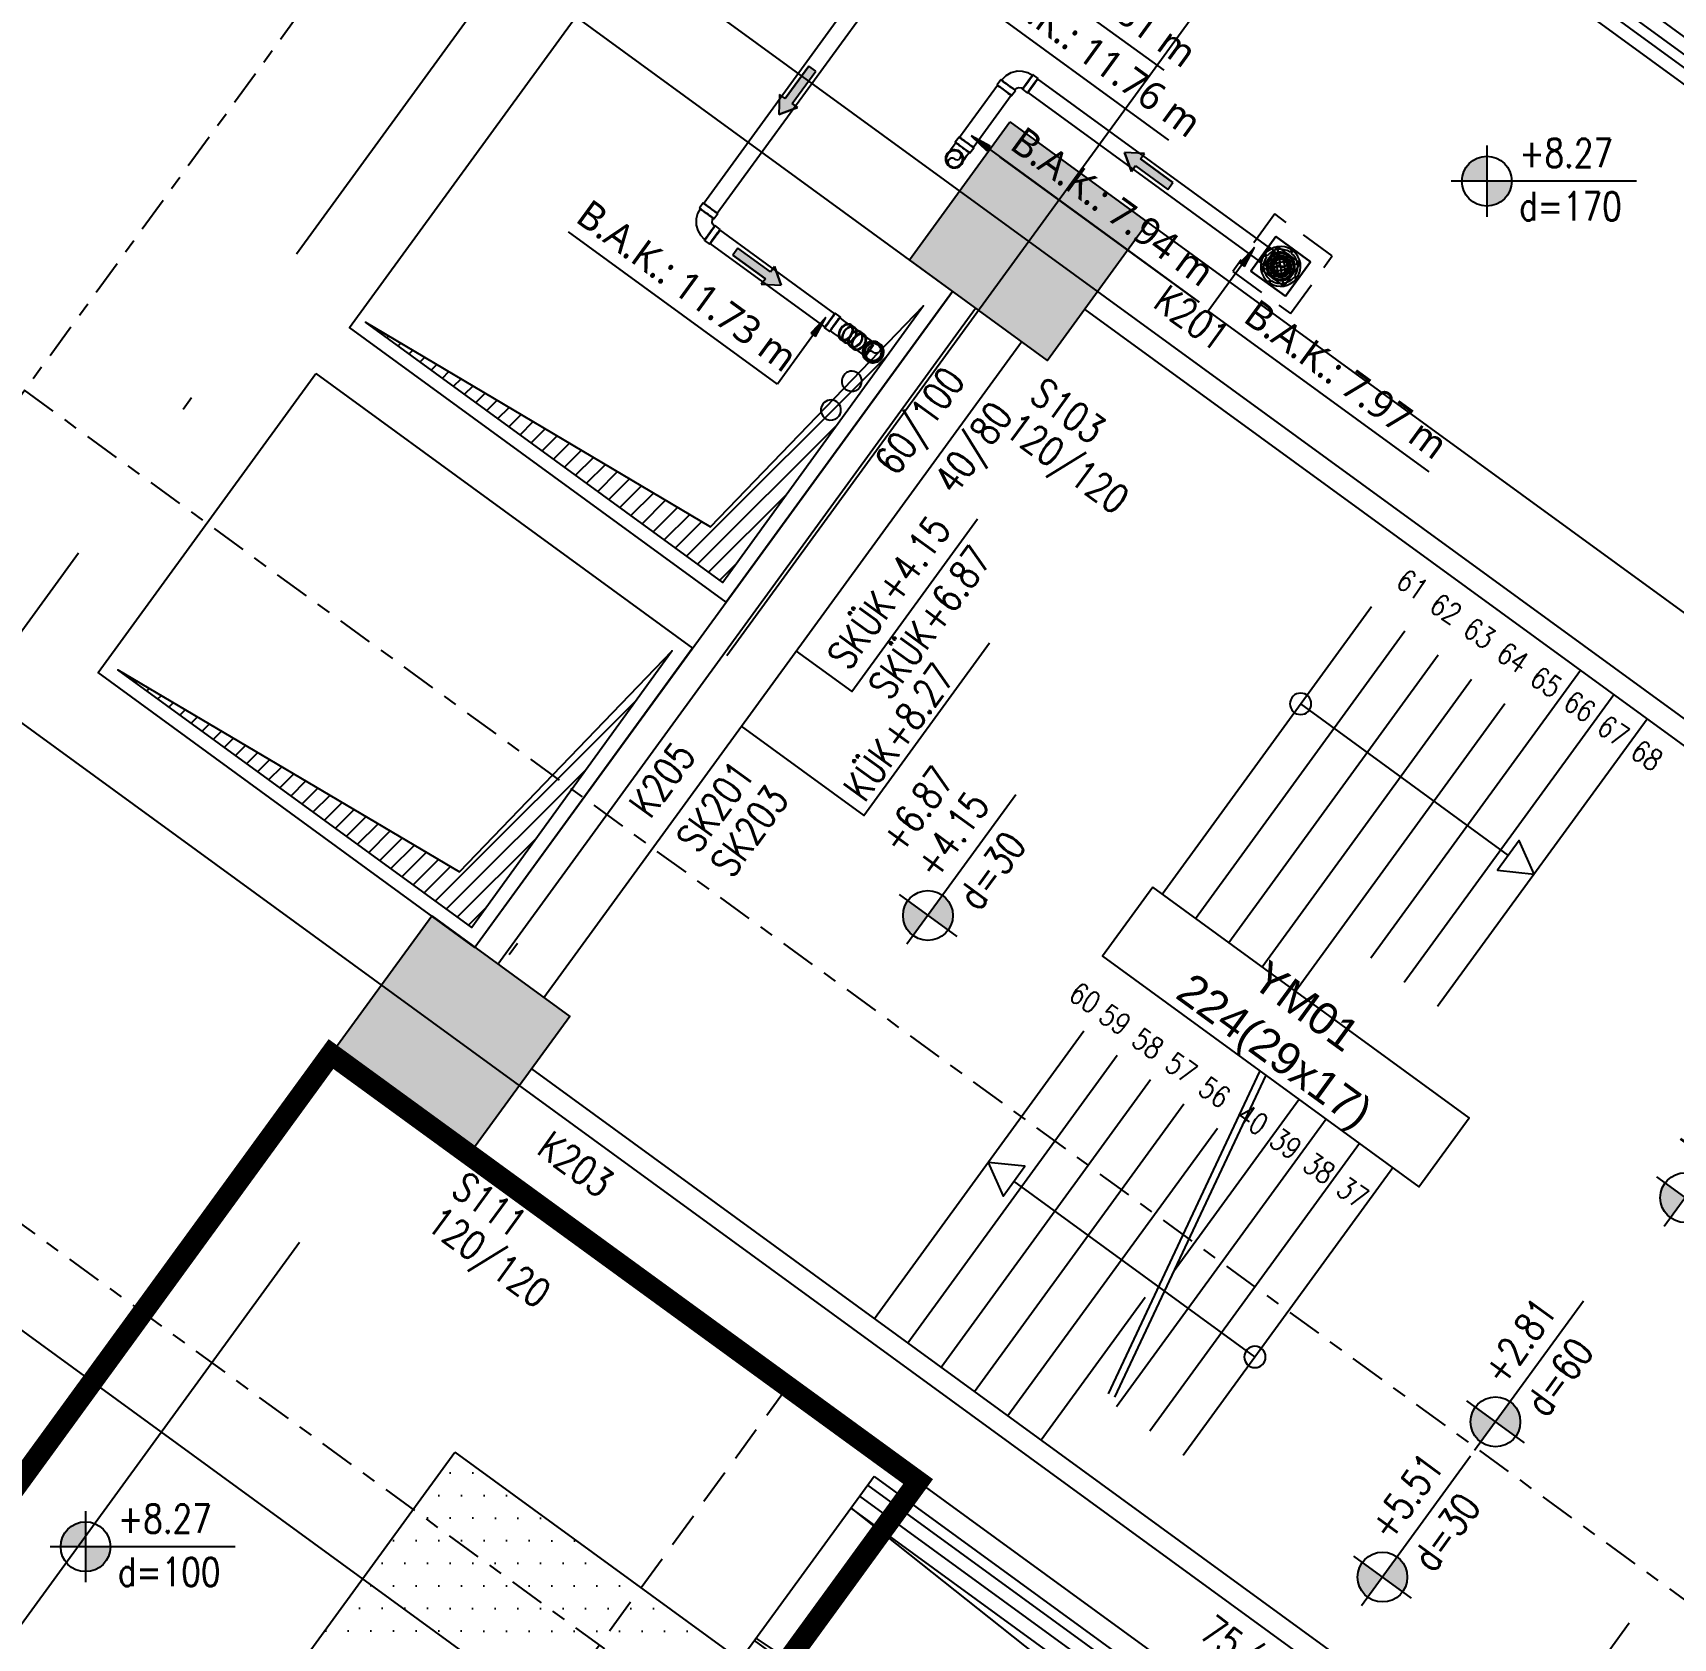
# Model space of a CAD drawing. Header units: millimetres. Extents: x 400382 to 401267, y 4543945 to 4544126.
# Drawn here: x 400719.64 to 400731.16, y 4544042.07 to 4544053.35 of the extents above; entities that cross this region are included whole.
import ezdxf
from ezdxf.enums import TextEntityAlignment as Align

# ---------------------------------------------------------------- set-up
doc = ezdxf.new("R2010")
doc.units = ezdxf.units.MM
for name, pattern in [('AKS', [3, 2.5, -0.25, 0, -0.25]), ('CENTER', [2, 1.25, -0.25, 0.25, -0.25]), ('CIZGI', [0.4, 0.25, -0.15]), ('CONTINU', [0]), ('DASHDOT2', [0.5, 0.25, -0.125, 0, -0.125]), ('HIDDEN', [0.375, 0.25, -0.125]), ('HIDDEN2', [4.7625, 3.175, -1.5875])]:
    doc.linetypes.add(name, pattern=pattern)
for name, color, linetype in [('aks prota', 2, 'AKS'), ('boşluk prota', 2, 'Continuous'), ('boşluk taraması prota', 252, 'Continuous'), ('kiriş boyutu prota', 6, 'Continuous'), ('kiriş prota', 6, 'Continuous'), ('kolon prota', 1, 'Continuous'), ('kolon tarama prota', 252, 'Continuous'), ('lkolon prota', 4, 'Continuous'), ('merdiven prota', 2, 'Continuous'), ('metraj prota', 2, 'Continuous'), ('not prota', 2, 'Continuous'), ('PRT-AL-TUNEL_EKSENI', 14, 'DASHDOT2'), ('PRT-MI-a_fit_drainage', 10, 'Continuous'), ('PRT-MI-ad_dim', 8, 'Continuous'), ('prt-s-taxis', 7, 'Continuous'), ('skesit prota', 7, 'Continuous'), ('st-s_level (kot)', 6, 'Continuous'), ('st-s_levelmark (kot işareti)', 4, 'Continuous'), ('st_s_not çizgisi', 4, 'CIZGI'), ('st_s_ölçü', 4, 'Continuous'), ('temel prota', 6, 'Continuous'), ('tkolon prota', 6, 'Continuous'), ('tnot prota', 4, 'Continuous')]:
    doc.layers.add(name, color=color, linetype=linetype)
doc.styles.add('OLCU', font='romanstw.shx')
doc.styles.add('PRT-MI-a_Arial', font='Arial.ttf', dxfattribs={"height": 30})
doc.styles.add('Segoe UI Light_1', font='', dxfattribs={"height": 200})
doc.styles.add('TKIRIS', font='romanstw.shx')
doc.styles.add('tkolon', font='romanstw.shx')
doc.styles.add('TNOT', font='romanstw.shx', dxfattribs={"width": 0.8, "height": 250})
doc.styles.get('Segoe UI Light_1').set_extended_font_data('Segoe UI Light')

# ---------------------------------------------------------------- blocks, each defined once
blk = doc.blocks.new('yürüyen mer 4')
at = {"color": 253}
blk.add_line((53984.2, 3429.1), (53984.2, 3599.1), dxfattribs=at)
blk.add_lwpolyline([(52756.3, 3429.1), (52756.3, 3599.1)], dxfattribs=at)
at = {"layer": 'st_s_ölçü', "color": 252, "ltscale": 0.1}
for points in [[(52756.3, 3599.1), (53984.2, 3599.1)], [(52756.3, 3591.6), (53984.2, 3591.6)], [(53984.2, 3581.8), (52756.3, 3581.8)], [(52756.3, 3571.6), (53984.2, 3571.6)], [(52756.3, 3529.1), (53984.2, 3569.8)], [(53984.2, 3453.6), (52756.3, 3499.1)], [(52756.3, 3456.6), (53984.2, 3456.6)], [(53984.2, 3446.3), (52756.3, 3446.3)], [(52756.3, 3436.6), (53984.2, 3436.6)], [(53984.2, 3429.1), (52756.3, 3429.1)]]:
    blk.add_lwpolyline(points, dxfattribs=at)
blk = doc.blocks.new('A$C48E027B0')
at = {"color": 253}
blk.add_line((-2321.8, 33.7), (-2321.8, -136.3), dxfattribs=at)
blk.add_lwpolyline([(-1299.4, 33.7), (-1299.4, -136.3)], dxfattribs=at)
at = {"layer": 'st_s_ölçü', "color": 252, "ltscale": 0.1}
for points in [[(-2321.8, 33.7), (-1299.4, 33.7)], [(-1299.4, 26.2), (-2321.8, 26.2)], [(-2321.8, 16.4), (-1299.4, 16.4)], [(-1299.4, 6.2), (-2321.8, 6.2)], [(-2321.8, 6.2), (-1299.4, -36.3)], [(-1299.4, -66.3), (-2321.8, -107)], [(-1299.4, -108.8), (-2321.8, -108.8)], [(-2321.8, -119.1), (-1299.4, -119.1)], [(-1299.4, -128.8), (-2321.8, -128.8)], [(-1299.4, -136.3), (-2321.8, -136.3)]]:
    blk.add_lwpolyline(points, dxfattribs=at)
blk = doc.blocks.new('PLAN_KOT')
at = {"layer": 'st-s_levelmark (kot işareti)'}
h = blk.add_hatch(color=256, dxfattribs=at)
h.paths.add_polyline_path([(0, 17.5, 0.414214), (-17.5, 0), (0, 0)])
h.paths.add_polyline_path([(17.5, 0), (0, 0), (0, -17.5, 0.414214)])
for p, q in [((0, 25), (0, -25)), ((105, 0), (-25, 0))]:
    blk.add_line(p, q, dxfattribs=at)
blk.add_circle((0, 0), 17.5, dxfattribs=at)
at = {"layer": 'st-s_level (kot)', "color": 6, "style": 'OLCU', "width": 0.8}
for tag, p in [('KOT', (22.7, 9.8)), ('DÖŞEME_KALINLIĞI', (22.7, -27.6))]:
    blk.add_attdef(tag, p, '', height=20, dxfattribs=at)
blk = doc.blocks.new('Stair_Anotation')
at = {"color": 0, "style": 'PRT-MI-a_Arial'}
blk.add_attdef('M.ADI', text='', height=0.2, dxfattribs=at).set_placement((0, 0), align=Align.BOTTOM_CENTER)
blk.add_attdef('BAS.SAYI-(EN-RIHT)', text='', height=0.2, dxfattribs=at).set_placement((0, -0.08), align=Align.TOP_CENTER)
blk = doc.blocks.new('*U92')
at = {"layer": 'metraj prota', "color": 4}
blk.add_lwpolyline([(-232, 0), (-209.5, 13), (-209.5, -13)], close=True, dxfattribs=at)
blk.add_lwpolyline([(0, 0), (-209.5, 0)], dxfattribs=at)
blk.add_circle((0, 0), 7.5, dxfattribs=at)
blk = doc.blocks.new('*U93')
at = {"layer": 'metraj prota', "color": 4}
blk.add_lwpolyline([(-203.1, 0), (-180.6, 13), (-180.6, -13)], close=True, dxfattribs=at)
blk.add_lwpolyline([(0, 0), (-180.6, 0)], dxfattribs=at)
blk.add_circle((0, 0), 7.5, dxfattribs=at)
blk = doc.blocks.new('+8.27 mekanik')
at = {"layer": 'kolon tarama prota'}
for points in [[(22710, 169744), (22827, 169822), (22827, 169774), (23110, 169774), (23110, 169714), (22827, 169714), (22827, 169666)], [(23842, 169744), (23823, 169594), (23862, 169594)], [(21771, 169204), (21921, 169184), (21921, 169224)], [(20590, 168530), (20512, 168647), (20560, 168647), (20560, 168930), (20620, 168930), (20620, 168647), (20668, 168647)], [(21310, 167572), (21193, 167494), (21193, 167542), (20910, 167542), (20910, 167602), (21193, 167602), (21193, 167650)], [(21697, 167572), (21677, 167422), (21717, 167422)]]:
    blk.add_hatch(color=256, dxfattribs=at).paths.add_polyline_path(points, flags=0)
for p, q in [((20401, 170374), (22593, 170374)), ((21129, 169997), (22909, 169997)), ((24218, 169894), (23918, 169894)), ((23918, 169894), (23918, 169594)), ((23918, 169594), (23918, 169894)), ((23918, 169894), (24218, 169894)), ((23918, 169894), (23918, 169894)), ((24063, 169884), (24063, 169864)), ((24063, 169864), (24063, 169884)), ((24063, 169884), (24063, 169884)), ((24073, 169864), (24073, 169884)), ((24073, 169884), (24073, 169864)), ((24073, 169884), (24073, 169884)), ((24218, 169594), (24218, 169894)), ((24218, 169894), (24218, 169594)), ((24218, 169894), (24218, 169894)), ((21913, 169808), (21869, 169808)), ((23925, 169803), (21913, 169803)), ((22827, 169822), (22710, 169744)), ((22827, 169822), (22710, 169744)), ((22827, 169774), (22827, 169822)), ((22827, 169774), (22827, 169822)), ((23110, 169774), (22827, 169774)), ((22827, 169774), (23110, 169774)), ((23110, 169714), (23110, 169774)), ((23110, 169714), (23110, 169774)), ((23969, 169808), (23925, 169808)), ((24063, 169864), (24063, 169864)), ((24063, 169839), (24063, 169819)), ((24063, 169819), (24063, 169839)), ((24063, 169839), (24063, 169839)), ((24063, 169819), (24063, 169819)), ((24063, 169794), (24063, 169774)), ((24063, 169774), (24063, 169794)), ((24063, 169794), (24063, 169794)), ((24063, 169774), (24063, 169774)), ((24073, 169864), (24073, 169864)), ((24073, 169819), (24073, 169839)), ((24073, 169839), (24073, 169819)), ((24073, 169839), (24073, 169839)), ((24073, 169819), (24073, 169819)), ((24073, 169774), (24073, 169794)), ((24073, 169794), (24073, 169774)), ((24073, 169794), (24073, 169794)), ((24073, 169774), (24073, 169774)), ((21707, 169646), (21707, 169601)), ((21834, 169601), (21834, 169646)), ((21869, 169681), (21913, 169681)), ((21913, 169685), (23925, 169685)), ((22710, 169744), (22827, 169666)), ((22827, 169666), (22710, 169744)), ((22827, 169666), (22827, 169714)), ((22827, 169714), (23110, 169714)), ((22827, 169714), (23110, 169714)), ((22827, 169714), (22827, 169666)), ((23842, 169744), (23823, 169594)), ((23862, 169594), (23842, 169744)), ((23842, 169744), (23842, 169189)), ((23925, 169681), (23969, 169681)), ((23948, 169749), (23928, 169749)), ((23928, 169749), (23948, 169749)), ((23928, 169749), (23928, 169749)), ((23928, 169739), (23948, 169739)), ((23948, 169739), (23928, 169739)), ((23928, 169739), (23928, 169739)), ((23948, 169749), (23948, 169749)), ((23948, 169739), (23948, 169739)), ((23993, 169749), (23973, 169749)), ((23973, 169749), (23993, 169749)), ((23973, 169749), (23973, 169749)), ((23973, 169739), (23993, 169739)), ((23993, 169739), (23973, 169739)), ((23973, 169739), (23973, 169739)), ((23993, 169749), (23993, 169749)), ((23993, 169739), (23993, 169739)), ((24038, 169749), (24018, 169749)), ((24018, 169749), (24038, 169749)), ((24018, 169749), (24018, 169749)), ((24018, 169739), (24038, 169739)), ((24038, 169739), (24018, 169739)), ((24018, 169739), (24018, 169739)), ((24038, 169749), (24038, 169749)), ((24038, 169739), (24038, 169739)), ((24063, 169715), (24063, 169695)), ((24063, 169695), (24063, 169715)), ((24063, 169715), (24063, 169715)), ((24063, 169695), (24063, 169695)), ((24063, 169670), (24063, 169649)), ((24063, 169649), (24063, 169670)), ((24063, 169670), (24063, 169670)), ((24063, 169649), (24063, 169649)), ((24073, 169695), (24073, 169715)), ((24073, 169715), (24073, 169695)), ((24073, 169715), (24073, 169715)), ((24073, 169695), (24073, 169695)), ((24073, 169649), (24073, 169670)), ((24073, 169670), (24073, 169649)), ((24073, 169670), (24073, 169670)), ((24073, 169649), (24073, 169649)), ((24117, 169749), (24097, 169749)), ((24097, 169749), (24117, 169749)), ((24097, 169749), (24097, 169749)), ((24097, 169739), (24117, 169739)), ((24117, 169739), (24097, 169739)), ((24097, 169739), (24097, 169739)), ((24117, 169749), (24117, 169749)), ((24117, 169739), (24117, 169739)), ((24163, 169749), (24142, 169749)), ((24142, 169749), (24163, 169749)), ((24142, 169749), (24142, 169749)), ((24142, 169739), (24163, 169739)), ((24163, 169739), (24142, 169739)), ((24142, 169739), (24142, 169739)), ((24163, 169749), (24163, 169749)), ((24163, 169739), (24163, 169739)), ((24208, 169749), (24188, 169749)), ((24188, 169749), (24208, 169749)), ((24188, 169749), (24188, 169749)), ((24188, 169739), (24208, 169739)), ((24208, 169739), (24188, 169739)), ((24188, 169739), (24188, 169739)), ((24208, 169749), (24208, 169749)), ((24208, 169739), (24208, 169739)), ((21712, 169601), (21712, 169148)), ((21830, 169148), (21830, 169601)), ((23823, 169594), (23862, 169594)), ((23918, 169594), (24218, 169594)), ((24218, 169594), (23918, 169594)), ((23918, 169594), (23918, 169594)), ((24063, 169624), (24063, 169604)), ((24063, 169604), (24063, 169624)), ((24063, 169624), (24063, 169624)), ((24063, 169604), (24063, 169604)), ((24073, 169604), (24073, 169624)), ((24073, 169624), (24073, 169604)), ((24073, 169624), (24073, 169624)), ((24073, 169604), (24073, 169604)), ((24218, 169594), (24218, 169594)), ((20531, 169455), (20531, 167715)), ((20649, 167715), (20649, 169455)), ((21921, 169224), (21771, 169204)), ((21771, 169204), (21921, 169184)), ((21771, 169204), (23752, 169204)), ((21921, 169184), (21921, 169224)), ((23752, 169204), (22023, 169204)), ((23842, 169189), (25759, 169189)), ((21707, 169148), (21707, 169103)), ((21834, 169103), (21834, 169148)), ((20620, 168930), (20560, 168930)), ((20560, 168930), (20560, 168647)), ((20620, 168930), (20560, 168930)), ((20560, 168647), (20560, 168930)), ((20620, 168647), (20620, 168930)), ((20620, 168647), (20620, 168930)), ((20560, 168647), (20512, 168647)), ((20512, 168647), (20590, 168530)), ((20560, 168647), (20512, 168647)), ((20512, 168647), (20590, 168530)), ((20590, 168530), (20668, 168647)), ((20668, 168647), (20590, 168530)), ((20668, 168647), (20620, 168647)), ((20620, 168647), (20668, 168647)), ((20526, 167715), (20526, 167670)), ((20653, 167670), (20653, 167715)), ((20733, 167636), (20688, 167636)), ((21732, 167631), (20733, 167631)), ((21193, 167602), (20910, 167602)), ((20910, 167602), (20910, 167542)), ((21193, 167602), (20910, 167602)), ((20910, 167602), (20910, 167542)), ((21310, 167572), (21193, 167650)), ((21193, 167650), (21193, 167602)), ((21193, 167650), (21310, 167572)), ((21193, 167602), (21193, 167650)), ((21193, 167494), (21310, 167572)), ((21193, 167494), (21310, 167572)), ((21697, 167572), (21677, 167422)), ((21717, 167422), (21697, 167572)), ((21697, 167572), (21697, 166994)), ((21776, 167636), (21732, 167636)), ((21902, 167636), (21871, 167636)), ((21954, 167631), (21902, 167631)), ((21985, 167636), (21954, 167636)), ((22075, 167629), (21985, 167629)), ((22081, 167529), (22081, 167615)), ((20688, 167508), (20733, 167508)), ((20733, 167513), (21732, 167513)), ((20910, 167542), (21193, 167542)), ((21193, 167542), (20910, 167542)), ((21193, 167542), (21193, 167494)), ((21193, 167542), (21193, 167494)), ((21732, 167508), (21776, 167508)), ((21871, 167508), (21902, 167508)), ((21902, 167513), (21954, 167513)), ((21954, 167508), (21985, 167508)), ((21985, 167515), (22075, 167515)), ((21677, 167422), (21717, 167422)), ((21697, 166994), (19882, 166994))]:
    blk.add_line(p, q, dxfattribs=at)
at = {"layer": 'kolon tarama prota', "flags": 128}
for points in [[(21869, 169802), (21831, 169797), (21795, 169783), (21764, 169761), (21759, 169756)], [(23969, 169802), (23999, 169802), (24027, 169802), (24048, 169802), (24063, 169802), (24068, 169802), (24068, 169802)], [(24011, 169744), (24015, 169767), (24029, 169786), (24048, 169798), (24068, 169802)], [(24068, 169802), (24090, 169797), (24109, 169783), (24121, 169764), (24125, 169744)], [(21759, 169756), (21735, 169726), (21720, 169690), (21714, 169653), (21713, 169646)], [(21828, 169646), (21832, 169665), (21840, 169675)], [(21840, 169675), (21857, 169685), (21869, 169687)], [(24068, 169687), (24063, 169687), (24049, 169687), (24028, 169687), (24001, 169687), (23971, 169687), (23969, 169687)], [(24068, 169687), (24045, 169692), (24026, 169705), (24014, 169725), (24011, 169744)], [(24125, 169744), (24120, 169722), (24107, 169703), (24087, 169691), (24068, 169687)], [(21713, 169103), (21713, 169073), (21713, 169046), (21713, 169024), (21713, 169010), (21713, 169005), (21713, 169005)], [(21828, 169005), (21828, 169010), (21828, 169023), (21828, 169045), (21828, 169072), (21828, 169102), (21828, 169103)], [(20533, 167670), (20537, 167632), (20551, 167596), (20574, 167565), (20578, 167560)], [(20659, 167641), (20649, 167658), (20647, 167670)], [(20688, 167629), (20669, 167634), (20659, 167641)], [(21871, 167629), (21842, 167629), (21809, 167629), (21776, 167629)], [(20578, 167560), (20609, 167537), (20644, 167521), (20682, 167515), (20688, 167515)], [(21776, 167515), (21812, 167515), (21845, 167515), (21871, 167515)]]:
    blk.add_lwpolyline(points, dxfattribs=at)
at = {"layer": 'kolon tarama prota'}
for centre, radius, start, end in [((24068, 169744), 140, 92.0467, 177.9533), ((24068, 169744), 140, 92.0467, 177.9533), ((24068, 169744), 140, 2.0467, 87.9533), ((24068, 169744), 140, 2.0467, 87.9533), ((24068, 169744), 120, 92.388, 177.612), ((24068, 169744), 120, 92.388, 177.612), ((24068, 169744), 100, 90, 270), ((24068, 169744), 100, 90, 270), ((24068, 169744), 95, 93.017, 176.983), ((24068, 169744), 95, 93.017, 176.983), ((24068, 169744), 90, 90, 270), ((24068, 169744), 90, 90, 270), ((24068, 169744), 75, 93.8226, 176.1774), ((24068, 169744), 75, 93.8226, 176.1774), ((24068, 169744), 63.8, 0, 180), ((24068, 169744), 63.8, 0, 180), ((24068, 169744), 59, 0, 180), ((24068, 169744), 57.2, 0, 180), ((24068, 169744), 50, 95.7392, 174.2608), ((24068, 169744), 50, 95.7392, 174.2608), ((24068, 169744), 50, 90, 270), ((24068, 169744), 50, 90, 270), ((24068, 169744), 30, 99.5941, 170.4059), ((24068, 169744), 30, 99.5941, 170.4059), ((24068, 169744), 100, 270, 90), ((24068, 169744), 100, 270, 90), ((24068, 169744), 90, 270, 90), ((24068, 169744), 90, 270, 90), ((24068, 169774), 29.5, 270, 90), ((24068, 169744), 50, 270, 90), ((24068, 169744), 50, 270, 90), ((24068, 169744), 120, 2.388, 87.612), ((24068, 169744), 120, 2.388, 87.612), ((24068, 169744), 95, 3.017, 86.983), ((24068, 169744), 95, 3.017, 86.983), ((24068, 169744), 75, 3.8226, 86.1774), ((24068, 169744), 75, 3.8226, 86.1774), ((24068, 169744), 50, 5.7392, 84.2608), ((24068, 169744), 50, 5.7392, 84.2608), ((24068, 169744), 30, 9.5941, 80.4059), ((24068, 169744), 30, 9.5941, 80.4059), ((24068, 169744), 140, 182.0467, 267.9533), ((24068, 169744), 140, 182.0467, 267.9533), ((24068, 169744), 120, 182.388, 267.612), ((24068, 169744), 120, 182.388, 267.612), ((24068, 169744), 95, 183.017, 266.983), ((24068, 169744), 95, 183.017, 266.983), ((24068, 169744), 75, 183.8226, 266.1774), ((24068, 169744), 75, 183.8226, 266.1774), ((24068, 169744), 63.8, 180, 0), ((24068, 169744), 63.8, 180, 0), ((24068, 169744), 59, 180, 0), ((24068, 169744), 57.1, 180, 0), ((24068, 169744), 50, 185.7392, 264.2608), ((24068, 169744), 50, 185.7392, 264.2608), ((24068, 169715), 29.5, 90, 270), ((24068, 169744), 30, 189.5941, 260.4059), ((24068, 169744), 30, 189.5941, 260.4059), ((24068, 169744), 50, 275.7392, 354.2608), ((24068, 169744), 30, 279.5941, 350.4059), ((24068, 169744), 95, 273.017, 356.983), ((24068, 169744), 75, 273.8226, 356.1774), ((24068, 169744), 140, 272.0467, 357.9533), ((24068, 169744), 120, 272.388, 357.612), ((24068, 169744), 30, 279.5941, 350.4059), ((24068, 169744), 50, 275.7392, 354.2608), ((24068, 169744), 75, 273.8226, 356.1774), ((24068, 169744), 95, 273.017, 356.983), ((24068, 169744), 120, 272.388, 357.612), ((24068, 169744), 140, 272.0467, 357.9533), ((21771, 169005), 63.8, 90, 270), ((21771, 169005), 63.8, 90, 270), ((21771, 169005), 63.8, 270, 90), ((21771, 169005), 63.8, 270, 90), ((21771, 169005), 59, 0, 180), ((21771, 169005), 59, 180, 0), ((21771, 169005), 57.2, 90, 270), ((21771, 168975), 29.5, 90, 270), ((21771, 169034), 29.5, 270, 90), ((21771, 169005), 57.1, 270, 90), ((22108, 167572), 75.5, 0, 180), ((22108, 167572), 75.5, 0, 180), ((22108, 167572), 75.5, 180, 0), ((22108, 167572), 75.5, 180, 0), ((22108, 167572), 72, 0, 180), ((22108, 167572), 72, 180, 0), ((22108, 167572), 63.8, 0, 180), ((22108, 167572), 63.8, 0, 180), ((22108, 167572), 63.8, 180, 0), ((22108, 167572), 63.8, 180, 0), ((22108, 167572), 59, 0, 180), ((22108, 167572), 59, 180, 0), ((22108, 167536), 36, 90, 270), ((22108, 167608), 36, 270, 90), ((22108, 167318), 70.6, 0, 180), ((22108, 167318), 70.7, 180, 0), ((22108, 167068), 70.6, 0, 180), ((22108, 167068), 70.6, 180, 0)]:
    blk.add_arc(centre, radius, start, end, dxfattribs=at)
for centre, major_axis, ratio, start_param, end_param in [((21869, 169744), (0, 63.8), 0.01, 0.009999, 3.151592), ((21869, 169744), (0, 57.1), 0.01, 0.009999, 3.151592), ((21869, 169744), (0, 63.8), 0.01, 3.151592, 6.293184), ((21869, 169744), (0, 57.2), 0.01, 3.151592, 6.293184), ((21913, 169744), (0, 63.8), 0.01, 0.009999, 3.151592), ((21913, 169744), (0, 63.8), 0.01, 3.151592, 6.293184), ((21913, 169744), (0, 59), 0.01, 4.712389, 6.283185), ((21913, 169744), (0, 59), 0.01, 0, 1.570796), ((23925, 169744), (0, 63.8), 0.01, 4.712389, 7.853982), ((23925, 169744), (0, 59), 0.01, 0, 1.570796), ((23925, 169744), (0, 59), 0.01, 4.712389, 6.283185), ((23969, 169744), (0, 63.8), 0.01, 4.712389, 7.853982), ((23969, 169744), (0, 57.2), 0.01, 4.712389, 7.853982), ((21771, 169646), (-63.8, 0), 0.01, 6.273186, 9.414779), ((21771, 169646), (-63.8, 0), 0.01, 3.131593, 6.273186), ((21771, 169646), (-57.1, 0), 0.01, 3.131593, 6.273186), ((21771, 169646), (-57.1, 0), 0.01, 6.273186, 9.414779), ((21913, 169744), (0, 59), 0.01, 3.141593, 4.712389), ((21913, 169744), (0, 59), 0.01, 1.570796, 3.141593), ((23925, 169744), (0, 59), 0.01, 1.570796, 3.141593), ((23925, 169744), (0, 63.8), 0.01, 1.570796, 4.712389), ((23925, 169744), (0, 59), 0.01, 3.141593, 4.712389), ((23969, 169744), (0, 57.1), 0.01, 1.570796, 4.712389), ((23969, 169744), (0, 63.8), 0.01, 1.570796, 4.712389), ((21771, 169601), (-63.8, 0), 0.01, 6.273186, 9.414779), ((21771, 169601), (-63.8, 0), 0.01, 3.131593, 6.273186), ((21771, 169601), (59, 0), 0.01, 1.570796, 3.141593), ((21771, 169601), (59, 0), 0.01, 3.141593, 4.712389), ((21771, 169601), (59, 0), 0.01, 0, 1.570796), ((21771, 169601), (59, 0), 0.01, 4.712389, 6.283185), ((21771, 169148), (63.8, 0), 0.01, 1.570796, 4.712389), ((21771, 169103), (63.8, 0), 0.01, 1.570796, 4.712389), ((21771, 169148), (59, 0), 0.01, 1.570796, 3.141593), ((21771, 169148), (59, 0), 0.01, 3.141593, 4.712389), ((21771, 169103), (57.2, 0), 0.01, 1.570796, 4.712389), ((21771, 169148), (59, 0), 0.01, 0, 1.570796), ((21771, 169148), (59, 0), 0.01, 4.712389, 6.283185), ((21771, 169148), (63.8, 0), 0.01, 4.712389, 7.853982), ((21771, 169103), (63.8, 0), 0.01, 4.712389, 7.853982), ((21771, 169103), (57.1, 0), 0.01, 4.712389, 7.853982), ((20590, 167715), (63.8, 0), 0.009978, 3.151592, 6.293184), ((20590, 167715), (63.8, 0), 0.009978, 0.009999, 3.151592), ((20590, 167715), (-59, 0), 0.00998, 4.712389, 6.283185), ((20590, 167715), (-59, 0), 0.00998, 0, 1.570796), ((20590, 167715), (-59, 0), 0.00998, 3.141593, 4.712389), ((20590, 167715), (-59, 0), 0.00998, 1.570796, 3.141593), ((20590, 167670), (63.8, 0), 0.009978, 0.009999, 3.151592), ((20590, 167670), (63.8, 0), 0.009978, 3.151592, 6.293184), ((20590, 167670), (57.2, 0), 0.009978, 0.009999, 3.151592), ((20590, 167670), (57.1, 0), 0.009978, 3.151592, 6.293184), ((20688, 167572), (0, 63.8), 0.01, 6.273207, 9.4148), ((20688, 167572), (0, 63.8), 0.01, 3.131615, 6.273207), ((20688, 167572), (0, 57.2), 0.01, 3.131615, 6.273207), ((20688, 167572), (0, 57.2), 0.01, 6.273207, 9.4148), ((20733, 167572), (0, 63.8), 0.01, 6.273207, 9.4148), ((20733, 167572), (0, 59), 0.01, 0, 1.570796), ((20733, 167572), (0, 59), 0.01, 1.570796, 3.141593), ((20733, 167572), (0, 63.8), 0.01, 3.131615, 6.273207), ((20733, 167572), (0, 59), 0.01, 4.712389, 6.283185), ((20733, 167572), (0, 59), 0.01, 3.141593, 4.712389), ((21732, 167572), (0, 63.8), 0.01, 4.712389, 7.853982), ((21732, 167572), (0, 59), 0.01, 0, 1.570796), ((21732, 167572), (0, 59), 0.01, 1.570796, 3.141593), ((21732, 167572), (0, 63.8), 0.01, 1.570796, 4.712389), ((21732, 167572), (0, 59), 0.01, 4.712389, 6.283185), ((21732, 167572), (0, 59), 0.01, 3.141593, 4.712389), ((21776, 167572), (0, 63.8), 0.01, 4.712389, 7.853982), ((21776, 167572), (0, 57.1), 0.01, 4.712389, 7.853982), ((21776, 167572), (0, 63.8), 0.01, 1.570796, 4.712389), ((21776, 167572), (0, 57.2), 0.01, 1.570796, 4.712389), ((21871, 167572), (0, 63.8), 0.707107, 4.712389, 7.853982), ((21871, 167572), (0, 63.8), 0.707107, 1.570796, 4.712389), ((21871, 167572), (0, 57.1), 0.707107, 4.712389, 7.853982), ((21871, 167572), (0, 57.2), 0.707107, 1.570796, 4.712389), ((21902, 167572), (0, 63.8), 0.707107, 4.712389, 7.853982), ((21902, 167572), (0, 63.8), 0.707107, 1.570796, 4.712389), ((21902, 167572), (0, 59), 0.707107, 0, 1.570796), ((21902, 167572), (0, 59), 0.707107, 1.570796, 3.141593), ((21902, 167572), (0, 59), 0.707107, 4.712389, 6.283185), ((21902, 167572), (0, 59), 0.707107, 3.141593, 4.712389), ((21954, 167572), (0, 63.8), 0.707107, 4.712389, 7.853982), ((21954, 167572), (0, 63.8), 0.707107, 1.570796, 4.712389), ((21954, 167572), (0, 59), 0.707107, 0, 1.570796), ((21954, 167572), (0, 59), 0.707107, 1.570796, 3.141593), ((21985, 167572), (0, 63.8), 0.707107, 4.712389, 7.853982), ((21985, 167572), (0, 63.8), 0.707107, 1.570796, 4.712389), ((21985, 167572), (0, 57.2), 0.707107, 4.712389, 7.853982), ((21985, 167572), (0, 57.1), 0.707107, 1.570796, 4.712389), ((21954, 167572), (0, 59), 0.707107, 4.712389, 6.283185), ((21954, 167572), (0, 59), 0.707107, 3.141593, 4.712389), ((22108, 167572), (0, 57.2), 0.707107, 0.722561, 1.570796), ((22108, 167572), (0, 57.2), 0.707107, 1.570796, 2.419031)]:
    blk.add_ellipse(centre, major_axis=major_axis, ratio=ratio, start_param=start_param, end_param=end_param, dxfattribs=at)
at = {"layer": 'kolon tarama prota', "style": 'Segoe UI Light_1'}
for s, p in [('B.A.K.: 13.81 m', (20876, 170460)), ('B.A.K.: 11.76 m', (21193, 170083)), ('B.A.K.: 7.94 m', (22032, 169290)), ('B.A.K.: 7.97 m', (24072, 169275)), ('B.A.K.: 11.73 m', (19867, 167080))]:
    blk.add_text(s, height=200, dxfattribs=at).set_placement(p)
blk = doc.blocks.new('YER SUZGECI_20x20')
at = {"color": 2}
blk.add_lwpolyline([(-20, 0), (0, 0), (0, 20), (-20, 20)], close=True, dxfattribs=at)
for points in [[(0, 20), (-20, 0)], [(-20, 20), (0, 0)]]:
    blk.add_lwpolyline(points, dxfattribs=at)
blk.add_circle((-10, 10), 7, dxfattribs=at)

msp = doc.modelspace()

# ---------------------------------------------------------------- hatches: boundary and pattern name
at = {"layer": 'boşluk taraması prota', "ltscale": 2}
h = msp.add_hatch(dxfattribs=at)
h.set_pattern_fill('ANSI31', color=256, scale=0.03, angle=-0.0716, style=0)
h.set_pattern_definition([(44.928447, (400054.08192, 4543601.97352), (-0.067268262, 0.067436487), [])])
h.paths.add_polyline_path([(400724.399, 4544049.879), (400725.895, 4544051.431), (400724.485, 4544049.488), (400721.974, 4544051.318)])
h = msp.add_hatch(dxfattribs=at)
h.set_pattern_fill('ANSI31', color=256, scale=0.03, angle=-0.0716, style=0)
h.set_pattern_definition([(44.928447, (400052.31733, 4543599.55113), (-0.067268262, 0.067436487), [])])
h.paths.add_polyline_path([(400722.634, 4544047.456), (400724.13, 4544049.008), (400722.721, 4544047.066), (400720.235, 4544048.876)])
at = {"layer": 'kolon tarama prota'}
h = msp.add_hatch(color=256, dxfattribs=at)
h.dxf.hatch_style = 1
h.paths.add_polyline_path([(400803.726, 4544009.337), (400715.935, 4544073.289), (400690.793, 4544038.775), (400692.005, 4544037.892), (400705.84, 4544027.816), (400705.83, 4544017.509), (400720.005, 4544017.492), (400733.143, 4544007.925), (400805.789, 4544007.834)])
h.paths.add_polyline_path([(400733.455, 4544009.925), (400720.73, 4544019.191), (400707.529, 4544019.207), (400707.541, 4544028.804), (400693.469, 4544039.052), (400716.491, 4544070.657), (400799.976, 4544009.842)], flags=16)
h.paths.add_polyline_path([(400750.001, 4544017.954), (400750.002, 4544019.204), (400747.902, 4544019.207), (400747.901, 4544017.957), (400746.431, 4544017.959), (400746.441, 4544025.759), (400750.65, 4544025.753), (400750.648, 4544024.503), (400752.748, 4544024.501), (400752.749, 4544025.751), (400762.305, 4544025.739), (400762.304, 4544024.489), (400764.04, 4544024.487), (400764.031, 4544017.937), (400761.74, 4544017.94), (400761.741, 4544019.19), (400759.641, 4544019.192), (400759.64, 4544017.942)], flags=0)
h.paths.add_polyline_path([(400750.301, 4544018.254), (400750.303, 4544019.504), (400747.603, 4544019.507), (400747.601, 4544018.257), (400746.732, 4544018.258), (400746.741, 4544025.458), (400750.349, 4544025.454), (400750.348, 4544024.204), (400753.048, 4544024.2), (400753.05, 4544025.45), (400762.006, 4544025.439), (400762.004, 4544024.189), (400763.739, 4544024.187), (400763.732, 4544018.237), (400762.04, 4544018.239), (400762.042, 4544019.489), (400759.342, 4544019.493), (400759.34, 4544018.243)], flags=0)
h.paths.add_polyline_path([(400728.481, 4544057.222), (400728.238, 4544057.398), (400729.416, 4544059.015), (400729.658, 4544058.838)], flags=0)
h = msp.add_hatch(color=256, dxfattribs=at)
h.dxf.hatch_style = 1
h.paths.add_polyline_path([(400726.502, 4544052.724), (400727.472, 4544052.018), (400726.766, 4544051.048), (400725.796, 4544051.754)])
h = msp.add_hatch(color=256, dxfattribs=at)
h.dxf.hatch_style = 1
h.paths.add_polyline_path([(400722.44, 4544047.147), (400723.41, 4544046.44), (400722.703, 4544045.47), (400721.733, 4544046.177)])
h = msp.add_hatch(dxfattribs=at)
h.set_pattern_fill('DOTS', color=2, scale=0.100001, angle=-0.0716)
h.set_pattern_definition([(359.928447, (399652.9051, 4543599.9079), (0.07957379, 0.158651942), [0, -0.158751193])])
h.paths.add_polyline_path([(400725.754, 4544041.083), (400722.602, 4544043.379), (400721.307, 4544041.601), (400724.459, 4544039.304)])

# ---------------------------------------------------------------- linework, layer by layer
at = {"layer": 'aks prota', "ltscale": 10}
for p, q in [((400789.825, 4544005.854), (400706.713, 4544066.398)), ((400706.791, 4544024.647), (400734.288, 4544062.394)), ((400778.086, 4544005.869), (400702.65, 4544060.82)), ((400772.216, 4544005.876), (400700.619, 4544058.032))]:
    msp.add_line(p, q, dxfattribs=at)
at = {"layer": 'boşluk prota', "ltscale": 0.05}
for points in [[(400724.399, 4544049.879), (400725.895, 4544051.431), (400724.485, 4544049.488), (400721.974, 4544051.318)], [(400722.634, 4544047.456), (400724.13, 4544049.008), (400722.721, 4544047.066), (400720.235, 4544048.876)]]:
    msp.add_lwpolyline(points, close=True, dxfattribs=at)
at = {"layer": 'kiriş prota'}
for p, q in [((400727.472, 4544052.018), (400733.049, 4544047.955)), ((400727.028, 4544051.407), (400733.737, 4544046.52)), ((400729.85, 4544041.186), (400723.142, 4544046.073))]:
    msp.add_line(p, q, dxfattribs=at)
for points in [[(400726.878, 4544063.09), (400723.581, 4544058.564), (400732.669, 4544051.944), (400735.966, 4544056.47)], [(400722.743, 4544046.926), (400726.099, 4544051.533)], [(400722.904, 4544046.808), (400726.261, 4544051.416)], [(400723.228, 4544046.573), (400726.584, 4544051.18)], [(400727.506, 4544047.348), (400727.152, 4544046.863), (400729.375, 4544045.244), (400729.728, 4544045.729), (400727.506, 4544047.348)], [(400724.941, 4544043.84), (400722.703, 4544045.47)], [(400732.812, 4544035.814), (400733.903, 4544037.312), (400725.857, 4544043.173), (400722.501, 4544038.566), (400730.547, 4544032.705), (400732.812, 4544035.814)]]:
    msp.add_lwpolyline(points, dxfattribs=at)
for points in [[(400723.452, 4544053.462), (400726.099, 4544051.533), (400724.509, 4544049.351), (400721.862, 4544051.279)], [(400721.626, 4544050.956), (400724.273, 4544049.026), (400722.742, 4544046.925), (400720.096, 4544048.855)]]:
    msp.add_lwpolyline(points, close=True, dxfattribs=at)
at = {"layer": 'kiriş prota', "linetype": 'HIDDEN2'}
msp.add_lwpolyline([(400733.658, 4544046.027), (400730.301, 4544041.42)], dxfattribs=at)
at = {"layer": 'kiriş prota', "linetype": 'HIDDEN'}
msp.add_lwpolyline([(400725.857, 4544043.173), (400724.941, 4544043.84), (400721.585, 4544039.233), (400722.501, 4544038.566)], dxfattribs=at)
at = {"layer": 'kolon prota', "color": 1}
for points in [[(400726.502, 4544052.724), (400727.472, 4544052.018), (400726.766, 4544051.048), (400725.796, 4544051.754)], [(400722.44, 4544047.147), (400723.41, 4544046.44), (400722.703, 4544045.47), (400721.733, 4544046.177)]]:
    msp.add_lwpolyline(points, close=True, dxfattribs=at)
at = {"layer": 'merdiven prota', "linetype": 'HIDDEN', "ltscale": 10}
for p, q in [((400727.571, 4544047.3), (400729.337, 4544049.725)), ((400727.805, 4544047.129), (400729.572, 4544049.554)), ((400728.04, 4544046.959), (400729.806, 4544049.384)), ((400728.274, 4544046.788), (400730.04, 4544049.213)), ((400728.508, 4544046.617), (400730.275, 4544049.042)), ((400725.55, 4544044.319), (400727.316, 4544046.743)), ((400725.784, 4544044.148), (400727.55, 4544046.573)), ((400726.018, 4544043.977), (400727.785, 4544046.402)), ((400726.253, 4544043.806), (400728.019, 4544046.231)), ((400726.487, 4544043.636), (400728.254, 4544046.06)), ((400727.651, 4544044.648), (400728.532, 4544045.857)), ((400726.722, 4544043.465), (400727.452, 4544044.467))]:
    msp.add_line(p, q, dxfattribs=at)
for points in [[(400730.511, 4544048.87), (400728.743, 4544046.446)], [(400730.745, 4544048.699), (400728.977, 4544046.276)], [(400730.98, 4544048.529), (400729.212, 4544046.105)], [(400728.255, 4544046.053), (400726.957, 4544043.287)], [(400728.299, 4544046.028), (400727.003, 4544043.266)], [(400728.724, 4544045.718), (400726.958, 4544043.298)], [(400728.958, 4544045.547), (400727.19, 4544043.124)], [(400729.192, 4544045.377), (400727.425, 4544042.953)]]:
    msp.add_lwpolyline(points, dxfattribs=at)
at = {"layer": 'not prota', "ltscale": 0.1}
for points in [[(400725.001, 4544049.007), (400725.392, 4544048.722), (400726.275, 4544049.935)], [(400724.615, 4544048.478), (400725.475, 4544047.851), (400726.358, 4544049.064)]]:
    msp.add_lwpolyline(points, dxfattribs=at)
at = {"layer": 'PRT-AL-TUNEL_EKSENI', "ltscale": 10}
msp.add_line((400703.472, 4544027.064), (400730.969, 4544064.812), dxfattribs=at)
at = {"layer": 'PRT-MI-a_fit_drainage', "color": 2, "linetype": 'CIZGI'}
msp.add_lwpolyline([(400728.767, 4544051.782), (400728.363, 4544052.077), (400728.068, 4544051.673), (400728.473, 4544051.378)], close=True, dxfattribs=at)
at = {"layer": 'skesit prota', "linetype": 'CENTER', "ltscale": 0.2}
for points in [[(400732.859, 4544069.065), (400703.881, 4544029.285), (400658.37, 4544029.342)], [(400702.239, 4544063.468), (400738.97, 4544036.711)], [(400699.445, 4544059.632), (400747.721, 4544024.465)], [(400699.445, 4544059.632), (400747.721, 4544024.465)]]:
    msp.add_lwpolyline(points, dxfattribs=at)
at = {"layer": 'st_s_ölçü', "color": 3, "linetype": 'CIZGI', "lineweight": 30, "ltscale": 50, "const_width": 0.15}
msp.add_lwpolyline([(400762.985, 4544036.788), (400754.224, 4544036.799), (400752.901, 4544034.979), (400750.002, 4544037.09), (400750.003, 4544037.09), (400749.113, 4544037.738), (400748.407, 4544036.768), (400737.107, 4544044.999), (400733.044, 4544039.422), (400731.088, 4544040.847), (400730.382, 4544039.877), (400733.903, 4544037.312), (400730.547, 4544032.705), (400722.501, 4544038.566), (400725.857, 4544043.173), (400721.732, 4544046.176), (400714.314, 4544035.993), (400699.24, 4544046.974)], dxfattribs=at)
at = {"layer": 'temel prota'}
msp.add_lwpolyline([(400722.602, 4544043.379), (400725.754, 4544041.083), (400724.459, 4544039.304), (400721.307, 4544041.601)], close=True, dxfattribs=at)

# ---------------------------------------------------------------- block references
at = {"xscale": 0.01000007514198309, "yscale": 0.01000007514198309, "zscale": 0.01000007514198309, "rotation": 323.9284467263709}
msp.add_blockref('A$C48E027B0', (400744.116, 4544029.266), dxfattribs=at)
at = {"layer": 'kolon tarama prota', "xscale": 0.001000007514198309, "yscale": 0.001000007514198309, "zscale": 0.001000007514198309, "rotation": 323.9284467263693}
msp.add_blockref('+8.27 mekanik', (400609.005, 4543928.678), dxfattribs=at)
at = {"layer": 'PRT-MI-a_fit_drainage', "color": 2, "xscale": 0.01000007514198309, "yscale": 0.01000007514198309, "zscale": 0.01000007514198309, "rotation": 143.928446726373}
msp.add_blockref('YER SUZGECI_20x20', (400728.382, 4544051.849), dxfattribs=at)
at = {"layer": 'PRT-MI-ad_dim', "xscale": -0.01000007514198309, "yscale": 0.01000007514198309, "zscale": 0.01000007514198309}
for name, p, rotation in [('*U93', (400728.544, 4544048.636), 323.8919194435392), ('*U92', (400728.223, 4544044.048), 143.8919194433711)]:
    msp.add_blockref(name, p, dxfattribs=dict(at, rotation=rotation))
at = {"layer": 'prt-s-taxis'}
ref = msp.add_blockref('Stair_Anotation', (400728.484, 4544046.362), dxfattribs=dict(at, xscale=-1.125008453473098, yscale=1.125008453473098, zscale=1.125008453473098, rotation=323.9284466917317))
ref.add_attrib('M.ADI', 'YM01', dxfattribs={"layer": '0', "color": 0, "height": 0.225, "rotation": 323.9284, "style": 'PRT-MI-a_Arial'}).set_placement((400728.477, 4544046.368), align=Align.BOTTOM_CENTER)
ref.add_attrib('BAS.SAYI-(EN-RIHT)', '224(29x17)', dxfattribs={"layer": '0', "color": 0, "height": 0.225, "rotation": 323.9284, "style": 'PRT-MI-a_Arial'}).set_placement((400728.43, 4544046.291), align=Align.TOP_CENTER)
at = {"layer": 'st-s_level (kot)', "linetype": 'CONTINU', "ltscale": 0.1, "xscale": 0.01000007514198309, "yscale": 0.01000007514198309, "zscale": 0.01000007514198309}
for p, rotation, values in [((400729.853, 4544052.308), 359.9284467263661, {'KOT': '+8.27', 'DÖŞEME_KALINLIĞI': 'd=170'}), ((400725.926, 4544047.149), 53.92844672637891, {'KOT': '+4.15', 'DÖŞEME_KALINLIĞI': 'd=30'}), ((400731.246, 4544045.167), 53.92844672637891, {'KOT': '+8.27', 'DÖŞEME_KALINLIĞI': 'd=50'}), ((400729.913, 4544043.592), 53.92844672637891, {'KOT': '+2.81', 'DÖŞEME_KALINLIĞI': 'd=60'}), ((400729.119, 4544042.502), 53.92844672637891, {'KOT': '+5.51', 'DÖŞEME_KALINLIĞI': 'd=30'}), ((400720.008, 4544042.715), 359.9284467263661, {'KOT': '+8.27', 'DÖŞEME_KALINLIĞI': 'd=100'})]:
    msp.add_blockref('PLAN_KOT', p, dxfattribs=dict(at, rotation=rotation)).add_auto_attribs(values)
at = {"layer": 'st_s_ölçü', "linetype": 'CONTINU', "xscale": 0.01000007514198309, "yscale": 0.01000007514198309, "zscale": 0.01000007514198309, "rotation": 143.9284467263895}
msp.add_blockref('yürüyen mer 4', (401180.341, 4543770.485), dxfattribs=at)

# ---------------------------------------------------------------- texts
at = {"layer": 'kiriş boyutu prota', "ltscale": 0.05, "style": 'TKIRIS', "width": 0.8}
for s, rotation, p in [('60/100', 53.9284, (400726.114, 4544050.963)), ('40/80', 53.9284, (400726.449, 4544050.719)), ('75/120', 323.9284, (400728.556, 4544041.672))]:
    msp.add_text(s, height=0.2, rotation=rotation, dxfattribs=at).set_placement(p, align=Align.MIDDLE_RIGHT)
at = {"layer": 'kiriş prota', "ltscale": 0.05, "style": 'TKIRIS', "width": 0.8}
for s, rotation, p in [('K201', 323.9284, (400727.557, 4544051.51)), ('K205', 53.9284, (400723.895, 4544047.879)), ('SK201', 53.9284, (400724.229, 4544047.636)), ('SK203', 53.9284, (400724.468, 4544047.462)), ('K203', 323.9284, (400723.226, 4544045.566))]:
    msp.add_text(s, height=0.2, rotation=rotation, dxfattribs=at).set_placement(p, align=Align.MIDDLE_LEFT)
at = {"layer": 'lkolon prota', "style": 'tkolon', "width": 0.8}
for p in [(400726.453, 4544050.532), (400722.39, 4544044.955)]:
    msp.add_text('120/120', height=0.2, rotation=323.9284, dxfattribs=at).set_placement(p)
at = {"layer": 'st-s_level (kot)', "color": 6, "style": 'OLCU', "width": 0.8}
msp.add_attdef('+6.87', (400725.735, 4544047.568), '', height=0.2, rotation=53.9284, dxfattribs=at)
at = {"layer": 'st_s_not çizgisi', "ltscale": 0.05, "style": 'tkolon', "width": 0.8}
for s, p in [('61', (400729.246, 4544049.53)), ('62', (400729.48, 4544049.359)), ('63', (400729.715, 4544049.189)), ('64', (400729.951, 4544049.017)), ('65', (400730.185, 4544048.846)), ('66', (400730.42, 4544048.675)), ('67', (400730.656, 4544048.503)), ('68', (400730.892, 4544048.331)), ('60', (400726.945, 4544046.629)), ('59', (400727.156, 4544046.475)), ('58', (400727.387, 4544046.307)), ('57', (400727.621, 4544046.136)), ('56', (400727.855, 4544045.965)), ('40', (400728.121, 4544045.773)), ('39', (400728.355, 4544045.602)), ('38', (400728.59, 4544045.431)), ('37', (400728.825, 4544045.26))]:
    msp.add_text(s, height=0.15, rotation=325.9259, dxfattribs=at).set_placement(p, align=Align.MIDDLE_LEFT)
at = {"layer": 'tkolon prota', "style": 'tkolon', "width": 0.8}
for s, p in [('S103', (400726.629, 4544050.775)), ('S111', (400722.566, 4544045.197))]:
    msp.add_text(s, height=0.2, rotation=323.9284, dxfattribs=at).set_placement(p)
at = {"layer": 'tnot prota', "style": 'TNOT', "width": 0.8}
for s, p in [('SKÜK+4.15', (400725.289, 4544048.921)), ('SKÜK+6.87', (400725.577, 4544048.711)), ('KÜK+8.27', (400725.4, 4544047.994))]:
    msp.add_text(s, height=0.2, rotation=53.9284, dxfattribs=at).set_placement(p, align=Align.MIDDLE_LEFT)

doc.saveas('drawing.dxf')
